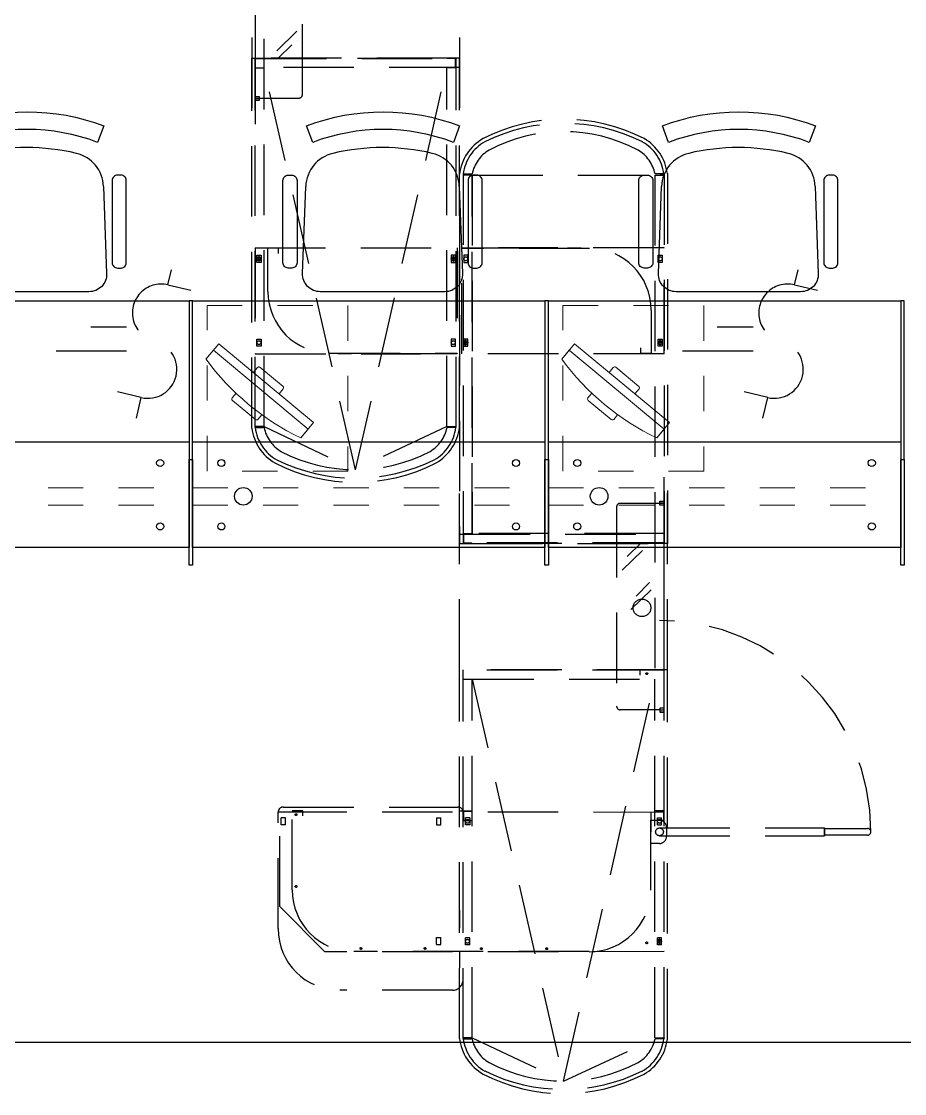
# Model space of a CAD drawing. Header units: millimetres. Extents: x 340 to 1003762, y 22 to 362022.
# Drawn here: x 396.95 to 399.457, y 42.396 to 45.438 of the extents above; entities that cross this region are included whole.
import ezdxf
from ezdxf.xclip import XClip

# ---------------------------------------------------------------- set-up
doc = ezdxf.new("R2010")
doc.units = ezdxf.units.MM
doc.header["$XCLIPFRAME"] = 0
for name, pattern in [('LSBB_P_002 - PLANTA 1° NIVEL SALA DE VENTAS$0$000_ALTILLO PROPUESTA$0$HIDDEN', [0.375, 0.25, -0.125]), ('LSBB_P_002 - PLANTA 1° NIVEL SALA DE VENTAS$0$DASHED', [0.75, 0.5, -0.25]), ('LSBB_P_002 - PLANTA 1° NIVEL SALA DE VENTAS$0$HIDDEN2', [0.1875, 0.125, -0.0625])]:
    doc.linetypes.add(name, pattern=pattern)
doc.layers.add('LSBB_P_002 - PLANTA 1° NIVEL SALA DE VENTAS$0$0.1', color=8, linetype='Continuous', lineweight=5)
for name, color, linetype in [('LSBB_P_002 - PLANTA 1° NIVEL SALA DE VENTAS$0$0.15', 2, 'Continuous'), ('LSBB_P_002 - PLANTA 1° NIVEL SALA DE VENTAS$0$0.2', 3, 'Continuous'), ('LSBB_P_002 - PLANTA 1° NIVEL SALA DE VENTAS$0$A-DEMOLICIONES', 30, 'LSBB_P_002 - PLANTA 1° NIVEL SALA DE VENTAS$0$DASHED'), ('LSBB_P_002 - PLANTA 1° NIVEL SALA DE VENTAS$0$MUEBLES', 8, 'Continuous'), ('XREF', 7, 'Continuous')]:
    doc.layers.add(name, color=color, linetype=linetype)

# ---------------------------------------------------------------- blocks, each defined once
blk = doc.blocks.new('LSBB_P_002 - PLANTA 1° NIVEL SALA DE VENTAS$0$SILLACOMP')
at = {"linetype": 'Continuous'}
blk.add_lwpolyline([(-0.2179, -0.299), (-0.2268, -0.0518, -0.424687), (-0.1768, 0), (0.1768, 0, -0.424687), (0.2268, -0.0518), (0.2179, -0.299)], format="xyb", dxfattribs=at)
for points in [[(-0.2827, -0.0824), (-0.2827, -0.3159, 0.414214), (-0.2677, -0.3309), (-0.2577, -0.3309, 0.414214), (-0.2427, -0.3159), (-0.2427, -0.0824, 0.414214), (-0.2577, -0.0674), (-0.2677, -0.0674, 0.414214)], [(0.2827, -0.0824), (0.2827, -0.3159, -0.414214), (0.2677, -0.3309), (0.2577, -0.3309, -0.414214), (0.2427, -0.3159), (0.2427, -0.0824, -0.414214), (0.2577, -0.0674), (0.2677, -0.0674, -0.414214)], [(-0.2012, -0.424, 0.183429), (0.1981, -0.424), (0.2158, -0.4708, -0.183429), (-0.2189, -0.4708)]]:
    blk.add_lwpolyline(points, format="xyb", close=True, dxfattribs=at)
for centre, radius, start, end in [((-0.118, -0.2954), 0.1, 182.0412, 256.73), ((0.118, -0.2954), 0.1, 283.27, 357.9588), ((0, 0.2049), 0.6141, 256.73, 283.27)]:
    blk.add_arc(centre, radius, start, end, dxfattribs=at)
blk = doc.blocks.new('LSBB_P_002 - PLANTA 1° NIVEL SALA DE VENTAS$0$A$C5D9840EE')
for points in [[(0.3195, 0), (0.3426, 0.0518), (0.0232, 0.1947), (0, 0.143)], [(0.3195, 0), (0.333, 0.0301), (0.0135, 0.1731), (0, 0.143)], [(0.1471, 0.1596), (0.1395, 0.1427)], [(0.2314, 0.1274), (0.1537, 0.1621)], [(0.2263, 0.1038), (0.2339, 0.1208)], [(0.1082, 0.0727), (0.1011, 0.057)], [(0.1037, 0.0504), (0.1814, 0.0156)], [(0.195, 0.0338), (0.188, 0.0182)]]:
    blk.add_lwpolyline(points)
for centre, radius, start, end in [((0.1516, 0.1576), 0.005, 65.8923, 155.8923), ((0.4462, 0.7116), 0.7227, 231.8798, 259.9048), ((0.2293, 0.1228), 0.005, 335.8923, 65.8923), ((0.1057, 0.055), 0.005, 155.8923, 245.8923), ((0.1834, 0.0202), 0.005, 245.8923, 335.8923)]:
    blk.add_arc(centre, radius, start, end)
blk = doc.blocks.new('LSBB_P_002 - PLANTA 1° NIVEL SALA DE VENTAS$0$meson atencion')
at = {"layer": 'LSBB_P_002 - PLANTA 1° NIVEL SALA DE VENTAS$0$0.1', "linetype": 'LSBB_P_002 - PLANTA 1° NIVEL SALA DE VENTAS$0$HIDDEN2', "ltscale": 0.006}
for p, q in [((0, -0.53), (0.995, -0.53)), ((0, -0.58), (0.995, -0.58))]:
    blk.add_line(p, q, dxfattribs=at)
blk.add_lwpolyline([(0.0412, -0.483), (0.0412, -0.013), (0.4412, -0.013), (0.4412, -0.483), (0.0412, -0.483)], dxfattribs=at)
at = {"layer": 'LSBB_P_002 - PLANTA 1° NIVEL SALA DE VENTAS$0$0.15'}
for points in [[(0, -0.7), (0, 0), (1, 0), (1, -0.7)], [(1, -0.45), (1.01, -0.45), (1.01, 0), (1, 0)], [(1, -0.75), (1, -0.45), (1.01, -0.45), (1.01, -0.75)]]:
    blk.add_lwpolyline(points, close=True, dxfattribs=at)
at = {"layer": 'LSBB_P_002 - PLANTA 1° NIVEL SALA DE VENTAS$0$0.2'}
blk.add_lwpolyline([(0, -0.4), (1, -0.4), (1, -0.7), (0, -0.7)], close=True, dxfattribs=at)
for centre, radius in [((0.0819, -0.46), 0.01), ((0.9181, -0.46), 0.01), ((0.1441, -0.5545), 0.025), ((0.0819, -0.64), 0.01), ((0.9181, -0.64), 0.01)]:
    blk.add_circle(centre, radius, dxfattribs=at)
at = {"layer": 'LSBB_P_002 - PLANTA 1° NIVEL SALA DE VENTAS$0$0.1', "rotation": 344.3817823174778}
blk.add_blockref('LSBB_P_002 - PLANTA 1° NIVEL SALA DE VENTAS$0$A$C5D9840EE', (-0.0003, -0.303), dxfattribs=at)
at = {"layer": 'LSBB_P_002 - PLANTA 1° NIVEL SALA DE VENTAS$0$0.15', "rotation": 179.999999999987}
blk.add_blockref('LSBB_P_002 - PLANTA 1° NIVEL SALA DE VENTAS$0$SILLACOMP', (0.5393, 0.026), dxfattribs=at)
blk = doc.blocks.new('LSBB_P_002 - PLANTA 1° NIVEL SALA DE VENTAS$0$PRESTO2')
at = {"color": 8}
blk.add_lwpolyline([(6049.1421, 6579.4682), (6054.2821, 6579.4682)], dxfattribs=at)
for p in [(6051.2248, 6581.5716), (6052.2348, 6581.5716), (6053.2448, 6581.5716)]:
    blk.add_blockref('LSBB_P_002 - PLANTA 1° NIVEL SALA DE VENTAS$0$meson atencion', p)
blk = doc.blocks.new('LSBB_P_002 - PLANTA 1° NIVEL SALA DE VENTAS$0$DEMOL')
at = {"layer": 'LSBB_P_002 - PLANTA 1° NIVEL SALA DE VENTAS$0$A-DEMOLICIONES', "linetype": 'LSBB_P_002 - PLANTA 1° NIVEL SALA DE VENTAS$0$000_ALTILLO PROPUESTA$0$HIDDEN', "ltscale": 0.8}
for p, q in [((1012.9021, 261.5651), (1012.9021, 259.993)), ((1013.0367, 260.0507), (1013.0367, 260.6165)), ((1012.8926, 260.513), (1012.8926, 259.993)), ((1012.9281, 259.1088), (1012.9281, 260.5392)), ((1013.4826, 260.513), (1013.4826, 259.993)), ((1012.9021, 260.4665), (1012.9021, 259.8795)), ((1012.9636, 260.1748), (1013.0212, 260.2304)), ((1012.9682, 260.1538), (1013.0063, 260.192)), ((1013.0222, 260.2036), (1013.0222, 260.2036)), ((1012.8926, 260.1542), (1013.369, 260.1542)), ((1012.8926, 259.1043), (1012.8926, 260.1542)), ((1013.4476, 260.1542), (1012.8926, 260.1542)), ((1012.9021, 260.1542), (1012.9281, 260.1542)), ((1012.9021, 259.1066), (1012.9021, 260.1542)), ((1012.9021, 260.153), (1012.9258, 260.153)), ((1012.9026, 260.1265), (1012.9026, 260.153)), ((1012.9048, 260.153), (1013.4476, 260.153)), ((1012.9258, 260.1542), (1012.9258, 260.153)), ((1013.4476, 260.1542), (1013.4476, 260.153)), ((1013.4726, 260.1542), (1013.4476, 260.1542)), ((1013.4713, 260.153), (1013.4476, 260.153)), ((1013.4713, 260.153), (1013.4713, 260.128)), ((1013.4713, 260.1265), (1013.4713, 260.153)), ((1013.4826, 260.1542), (1013.4726, 260.1542)), ((1013.4726, 259.1066), (1013.4726, 260.1542)), ((1013.4826, 259.1066), (1013.4826, 260.1542)), ((1013.4826, 260.128), (1012.8925, 260.128)), ((1012.9026, 260.1265), (1012.9281, 260.1265)), ((1013.1873, 258.9858), (1012.9281, 260.1265)), ((1013.1873, 258.9858), (1013.4466, 260.128)), ((1013.4466, 259.1088), (1013.4466, 260.128)), ((1013.4713, 260.1265), (1013.4466, 260.1265)), ((1012.9017, 260.0407), (1013.0278, 260.0407)), ((1012.9021, 260.0342), (1012.9021, 260.0457)), ((1012.9021, 260.0457), (1012.9136, 260.0457)), ((1012.9136, 260.0352), (1012.9021, 260.0352)), ((1012.9136, 260.0342), (1012.9021, 260.0342)), ((1012.9136, 260.0457), (1012.9136, 260.0342)), ((1012.9136, 260.0457), (1012.9136, 260.0342)), ((1013.4926, 259.8247), (1013.4926, 258.7771)), ((1013.4926, 259.8247), (1013.5026, 259.8247)), ((1013.4926, 259.8247), (1013.5026, 259.8247)), ((1013.5026, 259.8247), (1013.4926, 259.8247)), ((1013.5026, 259.8247), (1013.4926, 259.8247)), ((1013.5026, 259.8234), (1013.4926, 259.8234)), ((1013.5186, 259.8224), (1013.4926, 259.8224)), ((1013.493, 259.8257), (1013.518, 259.8257)), ((1013.5026, 259.8247), (1013.5026, 259.8257)), ((1013.5026, 259.8247), (1013.5026, 259.8234)), ((1013.5186, 259.8224), (1013.5186, 258.8033)), ((1013.5186, 258.8046), (1013.5186, 259.8224)), ((1013.5186, 259.8224), (1014.037, 259.8224)), ((1013.5186, 258.8046), (1013.5186, 259.8224)), ((1013.5186, 259.8224), (1014.037, 259.8224)), ((1014.037, 259.8224), (1014.063, 259.8224)), ((1014.037, 259.8224), (1014.063, 259.8224)), ((1014.037, 259.8224), (1014.037, 258.3921)), ((1014.037, 259.8224), (1014.037, 258.8046)), ((1014.037, 259.8224), (1014.037, 258.8046)), ((1014.0625, 259.8257), (1014.0375, 259.8257)), ((1014.053, 259.8247), (1014.053, 259.8257)), ((1014.053, 259.8247), (1014.063, 259.8247)), ((1014.053, 259.8247), (1014.053, 259.8234)), ((1014.053, 259.8247), (1014.063, 259.8247)), ((1014.053, 259.8234), (1014.063, 259.8234)), ((1014.063, 259.8224), (1014.063, 259.8247)), ((1014.063, 259.8247), (1014.063, 258.7771)), ((1014.0725, 259.827), (1014.0725, 258.7771)), ((1013.4826, 259.7247), (1013.4826, 258.7771)), ((1012.9021, 259.6161), (1012.9021, 259.3152)), ((1012.9021, 259.6161), (1013.4757, 259.6161)), ((1012.9386, 259.492), (1012.9386, 259.6161)), ((1012.9686, 259.6148), (1012.9386, 259.6148)), ((1012.9686, 259.5998), (1012.9686, 259.6148)), ((1013.4757, 259.6161), (1013.4757, 259.3152)), ((1013.4894, 259.3152), (1013.4894, 259.6161)), ((1013.4894, 259.6161), (1013.828, 259.6161)), ((1013.8515, 259.6143), (1013.4894, 259.6143)), ((1014.0616, 259.6159), (1013.593, 259.6161)), ((1014.063, 259.6161), (1013.828, 259.6161)), ((1014.063, 259.3152), (1014.063, 259.6161)), ((1012.9071, 259.5746), (1012.9071, 259.5946)), ((1012.9071, 259.5946), (1012.9191, 259.5946)), ((1012.9071, 259.5846), (1012.9191, 259.5846)), ((1012.9191, 259.5746), (1012.9071, 259.5746)), ((1012.9131, 259.5946), (1012.9131, 259.5746)), ((1012.9191, 259.5946), (1012.9191, 259.5746)), ((1013.4707, 259.5946), (1013.4587, 259.5946)), ((1013.4587, 259.5946), (1013.4587, 259.5746)), ((1013.4707, 259.5846), (1013.4587, 259.5846)), ((1013.4587, 259.5746), (1013.4707, 259.5746)), ((1013.4647, 259.5946), (1013.4647, 259.5746)), ((1013.4707, 259.5746), (1013.4707, 259.5946)), ((1013.5064, 259.5946), (1013.4944, 259.5946)), ((1013.4944, 259.5946), (1013.4944, 259.5746)), ((1013.4944, 259.5746), (1013.5064, 259.5746)), ((1013.5064, 259.5746), (1013.5064, 259.5946)), ((1014.046, 259.5946), (1014.058, 259.5946)), ((1014.046, 259.5746), (1014.046, 259.5946)), ((1014.058, 259.5746), (1014.046, 259.5746)), ((1014.058, 259.5946), (1014.058, 259.5746)), ((1012.6549, 259.5108), (1012.6651, 259.5537)), ((1014.4331, 259.5108), (1014.4433, 259.5537)), ((1012.6549, 259.5108), (1012.7201, 259.4953)), ((1014.4331, 259.5108), (1014.4982, 259.4953)), ((1014.0265, 259.4393), (1014.0265, 259.3152)), ((1012.5376, 259.3907), (1012.4357, 259.3907)), ((1014.3158, 259.3907), (1014.2138, 259.3907)), ((1012.9071, 259.3367), (1012.9071, 259.3567)), ((1012.9071, 259.3567), (1012.9191, 259.3567)), ((1012.9191, 259.3567), (1012.9191, 259.3367)), ((1013.4707, 259.3567), (1013.4587, 259.3567)), ((1013.4587, 259.3567), (1013.4587, 259.3367)), ((1013.4707, 259.3367), (1013.4707, 259.3567)), ((1013.5064, 259.3567), (1013.4944, 259.3567)), ((1013.4944, 259.3567), (1013.4944, 259.3367)), ((1013.5004, 259.3367), (1013.5004, 259.3567)), ((1013.5064, 259.3367), (1013.5064, 259.3567)), ((1014.046, 259.3567), (1014.058, 259.3567)), ((1014.046, 259.3367), (1014.046, 259.3567)), ((1014.052, 259.3367), (1014.052, 259.3567)), ((1014.058, 259.3567), (1014.058, 259.3367)), ((1012.9191, 259.3367), (1012.9071, 259.3367)), ((1013.4587, 259.3367), (1013.4707, 259.3367)), ((1013.4944, 259.3467), (1013.5064, 259.3467)), ((1013.4944, 259.3367), (1013.5064, 259.3367)), ((1013.9965, 259.3315), (1013.9965, 259.3165)), ((1014.058, 259.3467), (1014.046, 259.3467)), ((1014.058, 259.3367), (1014.046, 259.3367)), ((1012.5376, 259.3228), (1012.3337, 259.3228)), ((1012.9021, 259.3152), (1013.1371, 259.3152)), ((1012.9035, 259.3154), (1013.3721, 259.3152)), ((1013.1136, 259.317), (1013.4757, 259.317)), ((1013.4757, 259.3152), (1013.1371, 259.3152)), ((1014.063, 259.3152), (1013.4894, 259.3152)), ((1013.9965, 259.3165), (1014.0265, 259.3165)), ((1014.3158, 259.3228), (1014.1119, 259.3228)), ((1012.5791, 259.191), (1012.5121, 259.2068)), ((1014.3572, 259.191), (1014.2902, 259.2068)), ((1012.5652, 259.1321), (1012.5791, 259.191)), ((1014.3433, 259.1321), (1014.3572, 259.191)), ((1012.9021, 259.1088), (1012.9021, 259.1066)), ((1012.9281, 259.1088), (1012.9021, 259.1088)), ((1012.9281, 259.1088), (1012.9021, 259.1088)), ((1012.9121, 259.1078), (1012.9021, 259.1078)), ((1012.9121, 259.1066), (1012.9021, 259.1066)), ((1012.9121, 259.1066), (1012.9021, 259.1066)), ((1012.9026, 259.1056), (1012.9276, 259.1056)), ((1012.9121, 259.1066), (1012.9121, 259.1078)), ((1012.9121, 259.1066), (1012.9121, 259.1056)), ((1012.9281, 259.1088), (1013.1873, 258.9858)), ((1013.4466, 259.1088), (1013.1873, 258.9858)), ((1013.4466, 259.1088), (1013.4726, 259.1088)), ((1013.4721, 259.1056), (1013.4471, 259.1056)), ((1013.4626, 259.1078), (1013.4726, 259.1078)), ((1013.4626, 259.1066), (1013.4626, 259.1078)), ((1013.4726, 259.1066), (1013.4626, 259.1066)), ((1013.4726, 259.1066), (1013.4626, 259.1066)), ((1013.4626, 259.1066), (1013.4726, 259.1066)), ((1013.4626, 259.1066), (1013.4726, 259.1066)), ((1013.4626, 259.1066), (1013.4626, 259.1056)), ((1014.063, 258.4648), (1014.063, 259.0518)), ((1013.4826, 258.4183), (1013.4826, 258.9383)), ((1014.063, 257.3742), (1014.063, 258.9383)), ((1014.0726, 258.4183), (1014.0726, 258.9383)), ((1013.9284, 258.8806), (1013.9284, 258.3148)), ((1014.0634, 258.8906), (1013.9373, 258.8906)), ((1014.0515, 258.8856), (1014.0515, 258.8971)), ((1014.0515, 258.8856), (1014.0515, 258.8971)), ((1014.0515, 258.8971), (1014.063, 258.8971)), ((1014.0515, 258.8961), (1014.063, 258.8961)), ((1014.063, 258.8856), (1014.0515, 258.8856)), ((1014.063, 258.8971), (1014.063, 258.8856)), ((1013.4826, 258.8033), (1014.0726, 258.8033)), ((1013.4938, 258.8048), (1013.5186, 258.8048)), ((1013.4938, 258.8048), (1013.4938, 258.7783)), ((1013.4938, 258.7783), (1013.4938, 258.8033)), ((1013.4938, 258.7783), (1013.5176, 258.7783)), ((1014.0603, 258.7783), (1013.5176, 258.7783)), ((1013.5176, 258.7771), (1013.5176, 258.7783)), ((1014.037, 258.8046), (1013.5186, 258.8046)), ((1014.037, 258.8046), (1013.5186, 258.8046)), ((1014.0625, 258.8048), (1014.037, 258.8048)), ((1014.0393, 258.7771), (1014.0393, 258.7783)), ((1014.063, 258.7783), (1014.0393, 258.7783)), ((1014.0625, 258.8048), (1014.0625, 258.7783)), ((1013.4826, 258.7771), (1013.4926, 258.7771)), ((1013.4926, 258.7771), (1013.5176, 258.7771)), ((1013.5176, 258.7771), (1014.0726, 258.7771)), ((1014.0726, 258.7771), (1013.5961, 258.7771)), ((1014.0015, 258.7565), (1013.9439, 258.7009)), ((1013.9969, 258.7775), (1013.9588, 258.7393)), ((1014.063, 258.7771), (1014.037, 258.7771)), ((1013.9429, 258.7276), (1013.9429, 258.7276)), ((1014.0221, 258.6658), (1013.9839, 258.6276)), ((1014.0267, 258.6447), (1013.9691, 258.5892)), ((1014.0726, 258.4183), (1013.4826, 258.4183)), ((1013.4826, 257.3719), (1013.4826, 258.4183)), ((1013.4926, 257.3719), (1013.4926, 258.4183)), ((1014.0603, 258.4171), (1013.4926, 258.4171)), ((1013.9951, 258.4183), (1014.0251, 258.4183)), ((1013.9951, 258.4033), (1013.9951, 258.4183)), ((1014.0725, 257.3696), (1014.0725, 258.4183)), ((1013.4938, 258.3921), (1014.0726, 258.3921)), ((1013.5186, 257.3742), (1013.5186, 258.3921)), ((1013.5186, 258.3921), (1013.7778, 257.2512)), ((1013.7778, 257.2512), (1014.037, 258.3921)), ((1014.037, 257.3742), (1014.037, 258.3921)), ((1014.0534, 258.3048), (1013.9384, 258.3048)), ((1014.0515, 258.3098), (1014.0515, 258.2983)), ((1014.063, 258.3098), (1014.0515, 258.3098)), ((1014.0515, 258.2993), (1014.063, 258.2993)), ((1014.0515, 258.2983), (1014.063, 258.2983)), ((1014.0534, 258.3048), (1014.0634, 258.3048)), ((1014.063, 258.2983), (1014.063, 258.3098)), ((1012.9721, 257.7461), (1012.9721, 258.0188)), ((1012.9826, 258.0288), (1013.4776, 258.0288)), ((1013.0076, 257.7933), (1013.0076, 258.0183)), ((1013.0376, 258.0183), (1013.0076, 258.0183)), ((1013.0376, 258.0033), (1013.0376, 258.0183)), ((1013.4826, 258.0183), (1013.4926, 258.0183)), ((1013.4926, 258.0183), (1013.5176, 258.0183)), ((1013.5176, 258.0183), (1013.5176, 258.0171)), ((1014.063, 258.0183), (1014.037, 258.0183)), ((1014.0393, 258.0183), (1014.0393, 258.0171)), ((1014.0625, 258.0137), (1012.9676, 258.0142)), ((1012.9676, 257.6838), (1012.9676, 258.0138)), ((1012.9766, 257.9783), (1012.9766, 257.9983)), ((1012.9886, 257.9983), (1012.9766, 257.9983)), ((1012.9886, 257.9783), (1012.9886, 257.9983)), ((1013.4176, 257.9983), (1013.4176, 257.9783)), ((1013.4176, 257.9983), (1013.4296, 257.9983)), ((1013.4296, 257.9783), (1013.4296, 257.9983)), ((1013.4938, 258.0171), (1013.5176, 258.0171)), ((1013.4938, 257.9906), (1013.4938, 258.0171)), ((1013.4938, 258.0171), (1013.4938, 257.9921)), ((1013.4938, 257.9906), (1013.5186, 257.9906)), ((1013.4996, 257.9783), (1013.4996, 257.9983)), ((1013.5116, 257.9983), (1013.4996, 257.9983)), ((1013.5116, 257.9983), (1013.5116, 257.9783)), ((1014.0251, 258.0137), (1014.0251, 257.9583)), ((1014.0251, 257.9253), (1014.0251, 257.9913)), ((1014.0251, 257.9913), (1014.0501, 257.9913)), ((1014.0625, 257.9906), (1014.037, 257.9906)), ((1014.063, 258.0171), (1014.0393, 258.0171)), ((1014.0441, 257.9983), (1014.0561, 257.9983)), ((1014.0441, 257.9783), (1014.0441, 257.9983)), ((1014.0561, 257.9783), (1014.0561, 257.9983)), ((1014.0625, 257.9906), (1014.0625, 258.0171)), ((1012.9886, 257.9783), (1012.9766, 257.9783)), ((1013.4176, 257.9783), (1013.4296, 257.9783)), ((1013.5116, 257.9783), (1013.4996, 257.9783)), ((1014.0441, 257.9783), (1014.0561, 257.9783)), ((1014.0501, 257.9693), (1014.5185, 257.9693)), ((1014.0701, 257.9713), (1014.0701, 257.9453)), ((1014.5185, 257.9693), (1014.5185, 257.9473)), ((1014.5185, 257.9488), (1014.5185, 257.9678)), ((1014.5185, 257.9678), (1014.6406, 257.9678)), ((1014.0501, 257.9473), (1014.5185, 257.9473)), ((1014.6406, 257.9488), (1014.5185, 257.9488)), ((1014.0501, 257.9253), (1014.0251, 257.9253)), ((1014.0251, 257.7928), (1014.0251, 257.9253)), ((1014.0501, 257.9253), (1014.0501, 257.9253)), ((1013.1003, 257.6178), (1012.9721, 257.7461)), ((1013.4826, 257.7058), (1013.4826, 257.7358)), ((1013.4826, 257.7358), (1013.4826, 257.6858)), ((1013.4176, 257.6583), (1013.4296, 257.6583)), ((1013.4176, 257.6383), (1013.4176, 257.6583)), ((1013.4296, 257.6383), (1013.4296, 257.6583)), ((1013.5116, 257.6578), (1013.4996, 257.6578)), ((1013.4996, 257.6378), (1013.4996, 257.6578)), ((1013.5116, 257.6378), (1013.5116, 257.6578)), ((1014.0561, 257.6578), (1014.0441, 257.6578)), ((1014.0441, 257.6378), (1014.0441, 257.6578)), ((1014.0501, 257.6378), (1014.0501, 257.6578)), ((1014.0561, 257.6378), (1014.0561, 257.6578)), ((1013.4176, 257.6383), (1013.4296, 257.6383)), ((1013.5116, 257.6378), (1013.4996, 257.6378)), ((1014.0561, 257.6478), (1014.0441, 257.6478)), ((1014.0561, 257.6378), (1014.0441, 257.6378)), ((1014.063, 257.6183), (1013.1003, 257.6178)), ((1013.8501, 257.6183), (1013.1826, 257.6183)), ((1013.4826, 257.621), (1013.4826, 257.571)), ((1013.4626, 257.5088), (1013.1426, 257.5088)), ((1013.5186, 257.3742), (1013.4926, 257.3742)), ((1013.5026, 257.3732), (1013.4926, 257.3732)), ((1013.5026, 257.3719), (1013.4926, 257.3719)), ((1013.5026, 257.3719), (1013.4926, 257.3719)), ((1013.4926, 257.3719), (1013.5026, 257.3719)), ((1013.4926, 257.3719), (1013.5026, 257.3719)), ((1013.493, 257.3709), (1013.518, 257.3709)), ((1013.5026, 257.3719), (1013.5026, 257.3732)), ((1013.5026, 257.3719), (1013.5026, 257.3709)), ((1013.5186, 257.3742), (1013.7778, 257.2512)), ((1013.7778, 257.2512), (1014.0375, 257.3709)), ((1014.037, 257.3742), (1014.063, 257.3742)), ((1014.037, 257.3742), (1014.063, 257.3742)), ((1014.0625, 257.3709), (1014.0375, 257.3709)), ((1014.053, 257.3732), (1014.063, 257.3732)), ((1014.053, 257.3719), (1014.053, 257.3732)), ((1014.053, 257.3719), (1014.063, 257.3719)), ((1014.053, 257.3719), (1014.053, 257.3709)), ((1014.053, 257.3719), (1014.063, 257.3719)), ((1014.063, 257.3742), (1014.063, 257.3719))]:
    blk.add_line(p, q, dxfattribs=at)
for centre, radius in [((1012.9131, 259.5846), 0.0055), ((1013.4647, 259.5846), 0.0055), ((1013.5004, 259.5846), 0.0055), ((1014.052, 259.5846), 0.0055), ((1012.9131, 259.3467), 0.0055), ((1013.4647, 259.3467), 0.0055), ((1013.5004, 259.3467), 0.0055), ((1014.052, 259.3467), 0.0055), ((1014.0003, 258.5941), 0.025), ((1014.0141, 258.4073), 0.0025), ((1013.0186, 258.0073), 0.0025), ((1013.5051, 257.9883), 0.0055), ((1014.0501, 257.9883), 0.0055), ((1014.0501, 257.9583), 0.011), ((1013.0186, 257.8033), 0.0025), ((1013.5051, 257.6478), 0.0055), ((1014.0501, 257.6478), 0.0055), ((1013.2026, 257.6273), 0.0025), ((1013.3846, 257.6273), 0.0025), ((1013.5446, 257.6268), 0.0025), ((1013.7301, 257.6268), 0.0025), ((1014.0141, 257.6433), 0.0025)]:
    blk.add_circle(centre, radius, dxfattribs=at)
for centre, radius, start, end in [((1013.0267, 260.0507), 0.01, 270, 0), ((1013.7778, 259.481), 0.5, 62.7897, 117.2103), ((1013.7778, 259.4638), 0.5053, 63.7309, 116.2691), ((1013.7778, 259.4906), 0.4548, 62.2799, 117.7201), ((1013.6169, 259.8085), 0.1353, 120.0309, 173.136), ((1013.616, 259.8095), 0.124, 119.9014, 172.4982), ((1013.9396, 259.8095), 0.124, 7.5018, 60.0986), ((1013.9396, 259.8095), 0.134, 7.5018, 60.0986), ((1013.6206, 259.8034), 0.105, 121.2006, 167.7514), ((1013.9349, 259.8034), 0.105, 12.2486, 58.7994), ((1013.8515, 259.4393), 0.175, 0, 90), ((1012.636, 259.4308), 0.0822, 76.6612, 256.6612), ((1014.4141, 259.4308), 0.0822, 76.6612, 256.6612), ((1013.1136, 259.492), 0.175, 180, 270), ((1012.5981, 259.2709), 0.0822, 256.6612, 76.6612), ((1014.3762, 259.2709), 0.0822, 256.6612, 76.6612), ((1013.0255, 259.1217), 0.134, 187.5018, 240.0986), ((1013.0255, 259.1217), 0.124, 187.5018, 240.0986), ((1013.0302, 259.1278), 0.105, 192.2486, 238.7994), ((1013.3445, 259.1278), 0.105, 301.2006, 347.7514), ((1013.3491, 259.1217), 0.124, 299.9014, 352.4982), ((1013.3482, 259.1227), 0.1353, 300.0309, 353.136), ((1013.1873, 259.4406), 0.4548, 242.2799, 297.7201), ((1013.1873, 259.4503), 0.5, 242.7897, 297.2103), ((1013.1873, 259.4674), 0.5053, 243.7309, 296.2691), ((1013.9384, 258.8806), 0.01, 90, 180), ((1014.0501, 257.9583), 0.6, 0, 89.9878), ((1013.9384, 258.3148), 0.01, 180, 270), ((1012.9826, 258.0138), 0.015, 90, 180), ((1013.4776, 258.0138), 0.015, 0, 90), ((1014.0501, 257.9713), 0.02, 0, 90), ((1014.6406, 257.9583), 0.0095, 270, 90), ((1014.0501, 257.9453), 0.02, 270, 0), ((1013.1826, 257.7933), 0.175, 180, 270), ((1013.8501, 257.7928), 0.175, 270, 0), ((1013.1426, 257.6838), 0.175, 180, 270), ((1013.4626, 257.5388), 0.03, 270, 0), ((1013.6169, 257.3881), 0.1353, 186.864, 239.9691), ((1013.616, 257.3871), 0.124, 187.5018, 240.0986), ((1013.6206, 257.3932), 0.105, 192.2486, 238.7994), ((1013.9349, 257.3932), 0.105, 301.2006, 347.7514), ((1013.9396, 257.3871), 0.124, 299.9014, 352.4982), ((1013.9396, 257.3871), 0.134, 299.9014, 352.4982), ((1013.7778, 257.706), 0.4548, 242.2799, 297.7201), ((1013.7778, 257.7156), 0.5, 242.7897, 297.2103), ((1013.7778, 257.7328), 0.5053, 243.7309, 296.2691)]:
    blk.add_arc(centre, radius, start, end, dxfattribs=at)
blk = doc.blocks.new('LSBB_P_002 - PLANTA 1° NIVEL SALA DE VENTAS', base_point=(223.5696, 14.2202))
at = {"layer": 'LSBB_P_002 - PLANTA 1° NIVEL SALA DE VENTAS$0$A-DEMOLICIONES'}
blk.add_blockref('LSBB_P_002 - PLANTA 1° NIVEL SALA DE VENTAS$0$DEMOL', (-200, 0), dxfattribs=at)
at = {"layer": 'LSBB_P_002 - PLANTA 1° NIVEL SALA DE VENTAS$0$MUEBLES', "color": 3}
blk.add_blockref('LSBB_P_002 - PLANTA 1° NIVEL SALA DE VENTAS$0$PRESTO2', (-5239.5101, -6322.1065), dxfattribs=at)

msp = doc.modelspace()

# ---------------------------------------------------------------- block references
at = {"layer": 'XREF'}
ref = msp.add_blockref('LSBB_P_002 - PLANTA 1° NIVEL SALA DE VENTAS', (-191.719, -200.5998), dxfattribs=at)
XClip(ref).set_block_clipping_path([(755.454857474, 236.6800249606), (887.3150098981, 333.6713636781)])

doc.saveas('drawing.dxf')
